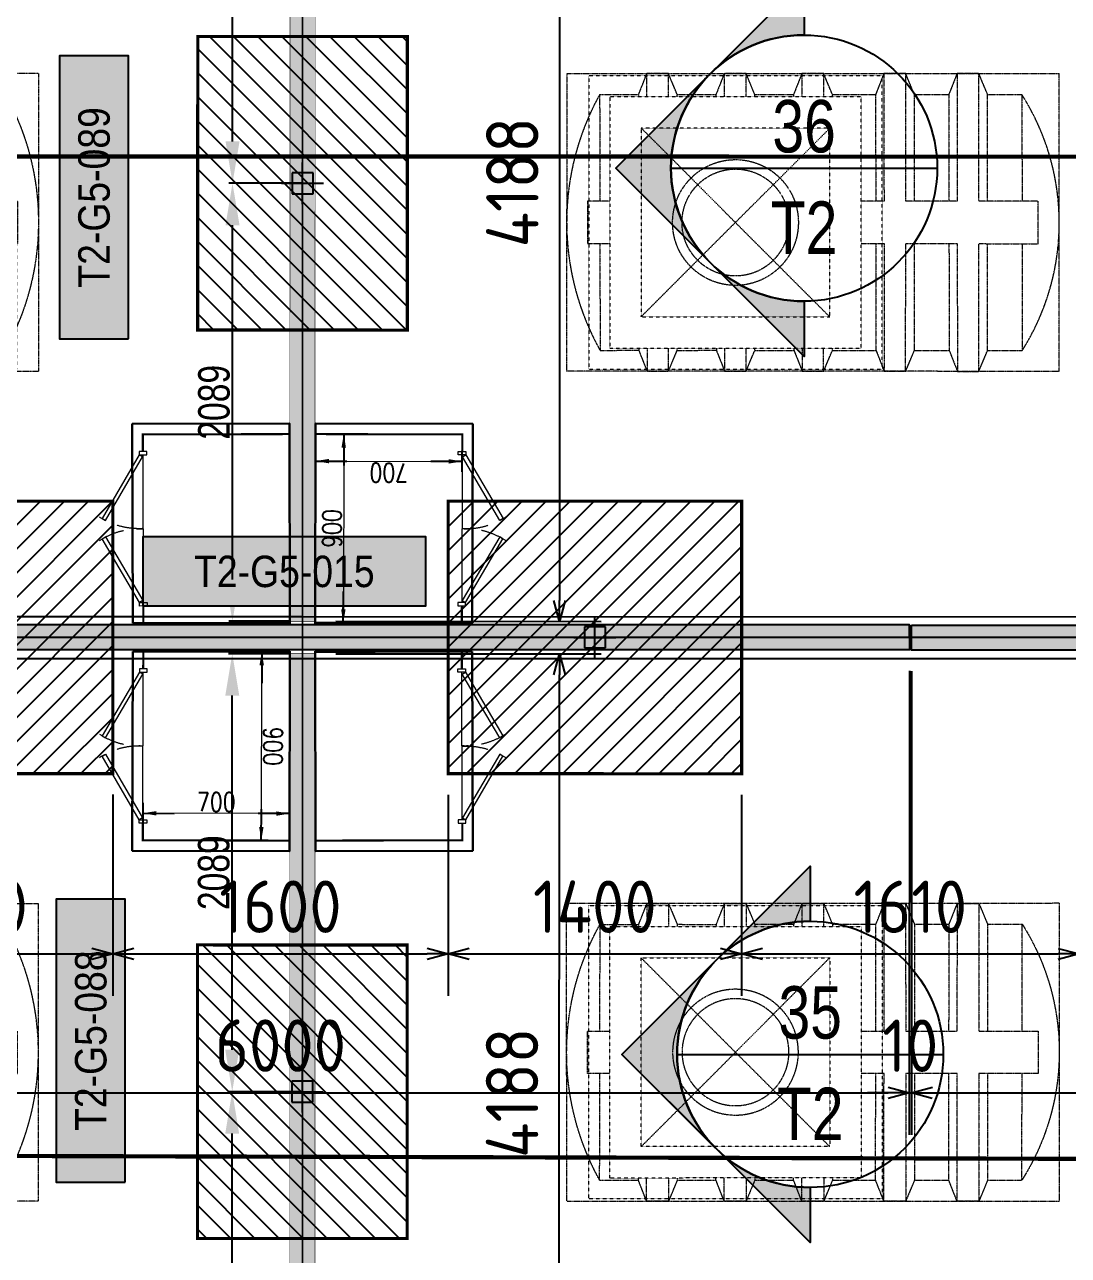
# Model space of a CAD drawing. Header units: centimetres. Extents: x -6122352 to 4157695, y -1694241 to 1947892.
# Drawn here: x 127880 to 132860, y -177719 to -171849 of the extents above; entities that cross this region are included whole.
import ezdxf
from ezdxf.enums import TextEntityAlignment as Align

# ---------------------------------------------------------------- set-up
doc = ezdxf.new("R2010")
doc.units = ezdxf.units.CM
doc.header["$MEASUREMENT"] = 0
doc.header["$PDMODE"] = 66
doc.header["$PDSIZE"] = 100
doc.linetypes.add('HIDDEN', pattern=[0.375, 0.25, -0.125])
doc.linetypes.add('LTH-4G-M-XR-GROUND FLOOR PLAN$0$HIDDEN2', pattern=[0.1875, 0.125, -0.0625])
for name, color, linetype in [('00-MI-DIM', 7, 'Continuous'), ('@MI-FOOTINGS', 7, 'Continuous'), ('@MI-MEP', 7, 'Continuous'), ('@MI-REF LAYER', 7, 'Continuous'), ('@MI-TYPE-02', 6, 'Continuous'), ('CTECH-Text 2.5mm', 2, 'Continuous'), ('PANEL-TAGS', 7, 'Continuous'), ('VD-WS-WATER TANK', 7, 'Continuous')]:
    doc.layers.add(name, color=color, linetype=linetype)
doc.layers.add('08-Compound Wall-2', color=6, linetype='Continuous', lineweight=25, true_color=0xff00ff)
for name, color, linetype, lineweight in [('23585-XR-AR-102-8P-GF$0$A-FLOR-XREF', 8, 'Continuous', 9), ('23585-XR-AR-DAMAC PLOT LIMITS$0$1-Mid units', 41, 'Continuous', 5), ('A-ANNO-TEXT', 3, 'Continuous', 25), ('LTH-4G-M-XR-GROUND FLOOR PLAN$0$1717 X Water Tank Location_5B$0$00 Line 2', 6, 'Continuous', 13), ('ZAT_WALL PANEL', 3, 'Continuous', 30)]:
    doc.layers.add(name, color=color, linetype=linetype, lineweight=lineweight)
doc.layers.add('LTH-4G-M-XR-GROUND FLOOR PLAN$0$PDF_Geometry', color=7, linetype='Continuous', true_color=0xcccccc)
doc.styles.add('Arial Narrow', font='ARIALN.TTF', dxfattribs={"width": 0.95, "height": 500})
doc.styles.add('DIMTEXT', font='romans.shx', dxfattribs={"width": 0.8})
doc.styles.add('JWC 1.50MM', font='GOTHIC.TTF', dxfattribs={"width": 0.8, "height": 1.5})
doc.styles.add('PANELTAG_STYLE', font='arial.ttf')
doc.styles.add('Schueco-BEMSTIL', font='isocpeur.ttf', dxfattribs={"width": 0.9})
doc.dimstyles.new('DIM-25', dxfattribs={"dimscale": 25, "dimtxt": 2.5, "dimasz": 2.5, "dimexe": 1.25, "dimexo": 0.625, "dimgap": 1, "dimtad": 1, "dimdec": 0, "dimdsep": 46, "dimtxsty": 'DIMTEXT', "dimblk": 'AROW', "dimcen": 2.5, "dimse1": 1, "dimse2": 1, "dimclrd": 1, "dimclre": 1, "dimclrt": 2, "dimadec": 0, "dimazin": 0, "dimtfac": 1, "dimtdec": 0, "dimtmove": 0, "dimatfit": 3, "dimfxl": 1, "dimarcsym": 0})
doc.dimstyles.new('JWC - 1.5', dxfattribs={"dimtxt": 1.5, "dimasz": 2, "dimexe": 0.18, "dimexo": 0.06, "dimgap": 0.09, "dimtad": 1, "dimtoh": 1, "dimdec": 0, "dimzin": 0, "dimdsep": 46, "dimtxsty": 'JWC 1.50MM', "dimcen": 0.09, "dimclrd": 1, "dimclre": 1, "dimclrt": 2, "dimadec": 0, "dimazin": 0, "dimtfac": 1, "dimtdec": 0, "dimtofl": 0, "dimtmove": 0, "dimatfit": 3, "dimfxl": 30, "dimtolj": 1, "dimtzin": 0, "dimarcsym": 0})
doc.dimstyles.new('MI- JWC-TXT-2.5 MM', dxfattribs={"dimscale": 1.5, "dimtxt": 2.5, "dimasz": 1, "dimexe": 2, "dimexo": 1, "dimgap": 1, "dimtad": 1, "dimdec": 0, "dimdsep": 46, "dimtxsty": 'Schueco-BEMSTIL', "dimblk": 'OPEN30', "dimcen": 0, "dimdle": 2, "dimclrd": 140, "dimclre": 8, "dimclrt": 40, "dimadec": 0, "dimazin": 2, "dimtfac": 1, "dimtdec": 0, "dimtix": 1, "dimtmove": 2, "dimatfit": 3, "dimldrblk": 'OPEN', "dimfxl": 2, "dimlwd": -1, "dimlwe": -1, "dimarcsym": 0})

# ---------------------------------------------------------------- blocks, each defined once
blk = doc.blocks.new('23585-XR-AR-BOUNDARY WALLS AND SETBACKS')
at = {"layer": '08-Compound Wall-2'}
for p, q in [((496607.7776, 2768874.1497), (496611.8312, 2768878.5735)), ((496607.925, 2768874.0145), (496611.9786, 2768878.4383)), ((496603.7242, 2768869.7261), (496607.7776, 2768874.1497)), ((496603.8716, 2768869.5909), (496607.925, 2768874.0145))]:
    blk.add_line(p, q, dxfattribs=at)
blk = doc.blocks.new('A$C9d9485f6')
at = {"layer": 'A-ANNO-TEXT', "rotation": 312.4881850805905}
blk.add_blockref('23585-XR-AR-BOUNDARY WALLS AND SETBACKS', (-2377088.5348, -1504219.2521), dxfattribs=at)
blk = doc.blocks.new('23585-XR-AR-DAMAC PLOT LIMITS')
at = {"layer": '23585-XR-AR-DAMAC PLOT LIMITS$0$1-Mid units', "color": 251, "true_color": 0x636466}
for points in [[(496607.8513, 2768874.0821), (496590.1563, 2768890.2957), (496594.2097, 2768894.7195), (496611.9049, 2768878.5059)], [(496603.7979, 2768869.6585), (496586.1029, 2768885.8721), (496590.1563, 2768890.2957), (496607.8513, 2768874.0821)], [(496607.8513, 2768874.0821), (496611.9049, 2768878.5059), (496629.5999, 2768862.2921), (496625.5465, 2768857.8683)], [(496603.7979, 2768869.6585), (496607.8513, 2768874.0821), (496625.5465, 2768857.8683), (496621.4931, 2768853.4445)]]:
    blk.add_lwpolyline(points, close=True, dxfattribs=at)
blk = doc.blocks.new('A$Cf093b529')
at = {"layer": 'A-ANNO-TEXT'}
blk.add_blockref('23585-XR-AR-DAMAC PLOT LIMITS', (-495391.9901, -2768603.4419), dxfattribs=at)
blk = doc.blocks.new('AROW')
at = {"color": 1, "ltscale": 100}
for p, q in [((0, 0), (-3, 0)), ((0, -1), (0, 1))]:
    blk.add_line(p, q, dxfattribs=at)
blk.add_solid([(-1.28, 0.21), (-1.28, -0.21), (0, 0)], dxfattribs=at)
blk = doc.blocks.new('*D475')
at = {"layer": 'CTECH-Text 2.5mm', "color": 8, "lineweight": -2, "ltscale": 10, "transparency": 16777216}
blk.add_line((0.8246, -0.1346), (0.0246, -0.1346), dxfattribs=at)
at = {"layer": 'Defpoints', "color": 0, "ltscale": 10, "transparency": 16777216}
for p in [(-0.0254, 0), (0.8746, 0), (-0.0254, -0.1346)]:
    blk.add_point(p, dxfattribs=at)
at = {"layer": 'CTECH-Text 2.5mm', "color": 8, "lineweight": -2, "ltscale": 10, "transparency": 16777216, "xscale": 0.05, "yscale": 0.05, "zscale": 0.05, "rotation": 180}
blk.add_blockref('AROW', (-0.0254, -0.1346), dxfattribs=at)
at = {"layer": 'CTECH-Text 2.5mm', "color": 8, "lineweight": -2, "ltscale": 10, "transparency": 16777216, "xscale": 0.05, "yscale": 0.05, "zscale": 0.05}
blk.add_blockref('AROW', (0.8746, -0.1346), dxfattribs=at)
at = {"layer": 'CTECH-Text 2.5mm', "color": 8, "ltscale": 10, "transparency": 16777216, "insert": (0.4246, -0.0796), "char_height": 0.09, "attachment_point": 5, "style": 'DIMTEXT'}
blk.add_mtext('900', dxfattribs=at)
blk = doc.blocks.new('*D474')
at = {"layer": 'CTECH-Text 2.5mm', "color": 8, "lineweight": -2, "ltscale": 10, "transparency": 16777216}
blk.add_line((0.7459, -0.05), (0.7459, -0.65), dxfattribs=at)
at = {"layer": 'Defpoints', "color": 0, "ltscale": 10, "transparency": 16777216}
for p in [(0.8746, 0), (0.7459, -0.7), (0.8746, -0.7)]:
    blk.add_point(p, dxfattribs=at)
at = {"layer": 'CTECH-Text 2.5mm', "color": 8, "lineweight": -2, "ltscale": 10, "transparency": 16777216, "xscale": 0.05, "yscale": 0.05, "zscale": 0.05}
for p, rotation in [((0.7459, 0), 90), ((0.7459, -0.7), 270)]:
    blk.add_blockref('AROW', p, dxfattribs=dict(at, rotation=rotation))
at = {"layer": 'CTECH-Text 2.5mm', "color": 8, "ltscale": 10, "transparency": 16777216, "insert": (0.6909, -0.35), "char_height": 0.09, "attachment_point": 5, "rotation": 90, "style": 'DIMTEXT'}
blk.add_mtext('700', dxfattribs=at)
blk = doc.blocks.new('WT')
at = {"layer": 'VD-WS-WATER TANK', "color": 8, "linetype": 'HIDDEN', "lineweight": 5}
for p, q in [((-1544.6, 709.7), (-1544.6, -710.3)), ((-1544.6, 709.7), (805.4, 709.7)), ((805.4, -710.3), (805.4, 709.7)), ((-1205.2, 610), (-1368.6, 609.7)), ((-1367.6, 100.7), (-1368.6, 609.7)), ((-853.8, 610), (-1019.5, 609.7)), ((-462.5, 610), (-670.5, 610)), ((-92.3, 610), (-279.1, 610)), ((278, 610), (91.1, 609.6)), ((645.8, 610), (461.3, 609.7)), ((646.8, 100.7), (645.8, 610)), ((-1366.3, -610.3), (-1367.2, -101.4)), ((648.2, -610), (647.2, -101.4)), ((-1202.9, -610), (-1366.3, -610.3)), ((-853.8, -610), (-1017.2, -610.3)), ((-462.5, -610), (-668.2, -610)), ((-92.3, -610), (-276.8, -610)), ((278, -610), (93.4, -610.3)), ((648.2, -610), (463.6, -610.3)), ((805.4, -710.3), (-1544.6, -710.3))]:
    blk.add_line(p, q, dxfattribs=at)
at = {"layer": 'VD-WS-WATER TANK', "color": 8, "linetype": 'HIDDEN', "lineweight": 5, "ltscale": 0.2}
for p, q in [((-450, 450, 1.1), (450, -450, -1)), ((450, 450), (-450, -450, 1))]:
    blk.add_line(p, q, dxfattribs=at)
at = {"layer": 'VD-WS-WATER TANK', "color": 8, "linetype": 'HIDDEN', "lineweight": 5}
for points in [[(-1058, 100.7), (-1059, 709.7), (-1161.1, 709.7), (-1202.9, 610), (-1202.9, 100.7)], [(-1161.1, 709.7), (-1161.1, 100.7)], [(-1018.6, 100.7), (-1019.5, 610), (-1059, 709.7)], [(-708.9, 100.7), (-709.9, 709.7), (-812, 709.7), (-853.8, 610), (-853.8, 100.7)], [(-812, 709.7), (-812, 100.7)], [(-669.5, 100.7), (-670.5, 610), (-709.9, 709.7)], [(-318.4, 600), (-318.6, 709.7), (-420.7, 709.7), (-462.5, 610), (-462.5, 600)], [(-420.7, 709.7), (-420.7, 600)], [(-279.1, 600), (-279.1, 610), (-318.6, 709.7)], [(51.8, 600), (51.6, 709.7), (-50.5, 709.7), (-92.3, 610), (-92.3, 600)], [(-50.5, 709.7), (-50.5, 600)], [(91.1, 600), (91.1, 610), (51.6, 709.7)], [(422, 600), (421.8, 709.7), (319.7, 709.7), (278, 610), (278, 600)], [(319.7, 709.7), (319.7, 600)], [(461.3, 600), (461.3, 610), (421.8, 709.7)], [(-1161.1, 100.7), (-1444.6, 100.7), (-1444.6, -101.4), (-1161.1, -101.4)], [(-812, 100.7), (-1058, 100.7)], [(-600, 100.7), (-708.9, 100.7)], [(600, -101.4), (705.4, -101.4), (705.4, 100.7), (600, 100.7)], [(-1202.9, -101.4), (-1202.9, -610), (-1161.1, -710.3), (-1056.7, -710.3), (-1017.2, -610), (-1018.2, -101.4)], [(-1161.1, -101.4), (-1161.1, -710.3)], [(-1056.7, -710.3), (-1057.7, -101.4)], [(-1057.7, -101.4), (-812, -101.4)], [(-853.8, -101.4), (-853.8, -610), (-812, -710.3), (-707.6, -710.3), (-668.2, -610), (-669.1, -101.4)], [(-812, -101.4), (-812, -710.3)], [(-707.6, -710.3), (-708.6, -101.4)], [(-708.6, -101.4), (-600, -101.4)], [(-462.5, -600), (-462.5, -610), (-420.7, -710.3), (-316.2, -710.3), (-276.8, -610), (-276.8, -600)], [(-420.7, -600), (-420.7, -710.3)], [(-316.2, -710.3), (-316.4, -600)], [(-92.3, -600), (-92.3, -610), (-50.5, -710.3), (54, -710.3), (93.4, -610), (93.4, -600)], [(-50.5, -600), (-50.5, -710.3)], [(54, -710.3), (53.8, -600)], [(278, -600), (278, -610), (319.7, -710.3), (424.2, -710.3), (463.6, -610), (463.6, -600)], [(319.7, -600), (319.7, -710.3)], [(424.2, -710.3), (424, -600)]]:
    blk.add_lwpolyline(points, dxfattribs=at)
at = {"layer": 'VD-WS-WATER TANK', "color": 8, "linetype": 'HIDDEN', "lineweight": 5, "ltscale": 0.2}
for points in [[(-700, -700), (700, -700), (700, 700), (-700, 700)], [(-600, -600), (600, -600), (600, 600), (-600, 600)], [(-450, -450), (450, -450), (450, 450), (-450, 450)]]:
    blk.add_lwpolyline(points, close=True, dxfattribs=at)
at = {"layer": 'VD-WS-WATER TANK', "color": 8, "linetype": 'HIDDEN', "lineweight": 5}
for radius in [300, 255]:
    blk.add_circle((0, 0), radius, dxfattribs=at)
for centre, radius, start, end in [((-406.1, 1.5), 1138.5, 147.71236, 212.50564), ((-448.6, -2.1), 1254, 331.0009, 29.21709)]:
    blk.add_arc(centre, radius, start, end, dxfattribs=at)
blk = doc.blocks.new('A$C02a1aede')
at = {"color": 1, "true_color": 0xeb0000, "const_width": 0.008}
blk.add_lwpolyline([(42.2981, -24.0002), (33.1481, -24.0001), (27.1481, -24.0001), (21.1481, -24.0001), (15.1482, -24), (9.1482, -24.0001), (0.001, -24.0001), (0, 0), (9.1481, 0), (15.1482, -0.0002), (21.1481, -0.0003), (27.1479, -0.0001), (33.1479, 0), (42.2981, 0)], close=True, dxfattribs=at)
blk = doc.blocks.new('A$C5071fc5c')
at = {"color": 1, "true_color": 0xeb0000, "const_width": 0.008}
blk.add_lwpolyline([(42.2981, 0.0002), (42.2974, -23.9996), (33.1501, -23.9998), (27.1501, -23.9999), (21.1501, -23.9999), (15.1502, -23.9999), (9.1502, -23.9999), (0, -24), (0, 0), (9.1502, 0.0001), (15.1502, 0.0001), (21.1501, 0.0004), (27.1499, 0.0003), (33.1501, 0.0002)], close=True, dxfattribs=at)
blk = doc.blocks.new('_Open30')
at = {"color": 0, "linetype": 'ByBlock', "lineweight": -2}
for p, q in [((-1, 0.268), (0, 0)), ((0, 0), (-1, -0.268)), ((0, 0), (-1, 0))]:
    blk.add_line(p, q, dxfattribs=at)
blk = doc.blocks.new('*D738')
at = {"layer": '00-MI-DIM', "color": 8, "transparency": 16777216}
for p, q in [((126101.2, -174930.5), (126100.8, -177143)), ((132101.1, -174930.5), (132100.7, -177144.1))]:
    blk.add_line(p, q, dxfattribs=at)
at = {"layer": '00-MI-DIM', "color": 140, "transparency": 16777216}
blk.add_line((126200.8, -176943), (132000.8, -176944.1), dxfattribs=at)
at = {"layer": 'Defpoints', "color": 0, "transparency": 16777216}
for p in [(126101.2, -174830.5), (132101.1, -174830.5), (132100.8, -176944.1)]:
    blk.add_point(p, dxfattribs=at)
at = {"layer": '00-MI-DIM', "color": 140, "transparency": 16777216, "xscale": 100, "yscale": 100, "zscale": 100}
for p, rotation in [((126100.8, -176943), 179.9898439714545), ((132100.8, -176944.1), 359.9898439714545)]:
    blk.add_blockref('_Open30', p, dxfattribs=dict(at, rotation=rotation))
at = {"layer": '00-MI-DIM', "color": 40, "transparency": 16777216, "insert": (129100.8, -176718.5), "char_height": 250, "attachment_point": 5, "rotation": 359.98984, "style": 'Schueco-BEMSTIL'}
blk.add_mtext('6000', dxfattribs=at)
blk = doc.blocks.new('_Open')
at = {"color": 0, "linetype": 'ByBlock', "lineweight": -2}
for p, q in [((-1, 0.2), (0, 0)), ((-1, -0.2), (0, 0)), ((0, 0), (-1, 0))]:
    blk.add_line(p, q, dxfattribs=at)
blk = doc.blocks.new('*D739')
at = {"layer": '00-MI-DIM', "color": 8, "transparency": 16777216}
for p, q in [((132101.1, -174930.5), (132100.7, -177144.1)), ((132111.1, -174932.7), (132110.7, -177144.1))]:
    blk.add_line(p, q, dxfattribs=at)
at = {"layer": '00-MI-DIM', "color": 140, "transparency": 16777216}
for p, q in [((132000.8, -176944.1), (131900.8, -176944)), ((132100.8, -176944.1), (132110.8, -176944.1)), ((132210.8, -176944.1), (132310.8, -176944.1))]:
    blk.add_line(p, q, dxfattribs=at)
at = {"layer": 'Defpoints', "color": 0, "transparency": 16777216}
for p in [(132101.1, -174830.5), (132111.1, -174832.7), (132110.8, -176944.1)]:
    blk.add_point(p, dxfattribs=at)
at = {"layer": '00-MI-DIM', "color": 140, "transparency": 16777216, "xscale": 100, "yscale": 100, "zscale": 100}
for p, rotation in [((132100.8, -176944.1), 359.9898439714545), ((132110.8, -176944.1), 179.9898439714545)]:
    blk.add_blockref('_Open30', p, dxfattribs=dict(at, rotation=rotation))
at = {"layer": '00-MI-DIM', "color": 40, "transparency": 16777216, "insert": (132105.8, -176719.1), "char_height": 250, "attachment_point": 5, "rotation": 359.98984, "style": 'Schueco-BEMSTIL'}
blk.add_mtext('10', dxfattribs=at)
blk = doc.blocks.new('*D740')
at = {"layer": '00-MI-DIM', "color": 8, "transparency": 16777216}
for p, q in [((132111.1, -174932.7), (132110.7, -177144.1)), ((138111, -174927.3), (138110.6, -177145.1))]:
    blk.add_line(p, q, dxfattribs=at)
at = {"layer": '00-MI-DIM', "color": 140, "transparency": 16777216}
blk.add_line((132210.8, -176944.1), (138010.7, -176945.1), dxfattribs=at)
at = {"layer": 'Defpoints', "color": 0, "transparency": 16777216}
for p in [(132111.1, -174832.7), (138111.1, -174827.3), (138110.7, -176945.1)]:
    blk.add_point(p, dxfattribs=at)
at = {"layer": '00-MI-DIM', "color": 140, "transparency": 16777216, "xscale": 100, "yscale": 100, "zscale": 100}
for p, rotation in [((132110.8, -176944.1), 179.9898439714545), ((138110.7, -176945.1), 359.9898439714545)]:
    blk.add_blockref('_Open30', p, dxfattribs=dict(at, rotation=rotation))
at = {"layer": '00-MI-DIM', "color": 40, "transparency": 16777216, "insert": (135110.8, -176719.6), "char_height": 250, "attachment_point": 5, "rotation": 359.98984, "style": 'Schueco-BEMSTIL'}
blk.add_mtext('6000', dxfattribs=at)
blk = doc.blocks.new('T2-FOOTING PLAN')
at = {"layer": '@MI-FOOTINGS', "transparency": 33554679}
h = blk.add_hatch(dxfattribs=at)
h.set_pattern_fill('ANSI31', color=8, scale=650)
h.paths.add_polyline_path([(-700, 650), (700, 650), (700, -650), (-700, -650)])
at = {"layer": '@MI-FOOTINGS', "color": 160, "true_color": 0x3340f0, "const_width": 15}
blk.add_lwpolyline([(-700, 650), (700, 650), (700, -650), (-700, -650)], close=True, dxfattribs=at)
at = {"layer": '@MI-FOOTINGS', "color": 30}
blk.add_point((0, 0), dxfattribs=at)
blk = doc.blocks.new('*D854')
at = {"layer": '00-MI-DIM', "color": 8, "transparency": 16777216}
for p, q in [((126900.8, -175521.1), (126900.7, -176480.5)), ((128300.8, -175521.3), (128300.7, -176480.7))]:
    blk.add_line(p, q, dxfattribs=at)
at = {"layer": '00-MI-DIM', "color": 140, "transparency": 16777216}
blk.add_line((127000.7, -176280.5), (128200.7, -176280.7), dxfattribs=at)
at = {"layer": 'Defpoints', "color": 0, "transparency": 16777216}
for p in [(126900.8, -175421.1), (128300.8, -175421.3), (128300.7, -176280.7)]:
    blk.add_point(p, dxfattribs=at)
at = {"layer": '00-MI-DIM', "color": 140, "transparency": 16777216, "xscale": 100, "yscale": 100, "zscale": 100}
for p, rotation in [((126900.7, -176280.5), 179.9898439714545), ((128300.7, -176280.7), 359.9898439714545)]:
    blk.add_blockref('_Open30', p, dxfattribs=dict(at, rotation=rotation))
at = {"layer": '00-MI-DIM', "color": 40, "transparency": 16777216, "insert": (127600.7, -176055.6), "char_height": 250, "attachment_point": 5, "rotation": 359.98984, "style": 'Schueco-BEMSTIL'}
blk.add_mtext('1400', dxfattribs=at)
blk = doc.blocks.new('*D855')
at = {"layer": '00-MI-DIM', "color": 8, "transparency": 16777216}
for p, q in [((128300.8, -175521.3), (128300.7, -176480.7)), ((129900.8, -175521.6), (129900.7, -176481))]:
    blk.add_line(p, q, dxfattribs=at)
at = {"layer": '00-MI-DIM', "color": 140, "transparency": 16777216}
blk.add_line((128400.7, -176280.7), (129800.7, -176281), dxfattribs=at)
at = {"layer": 'Defpoints', "color": 0, "transparency": 16777216}
for p in [(128300.8, -175421.3), (129900.8, -175421.6), (129900.7, -176281)]:
    blk.add_point(p, dxfattribs=at)
at = {"layer": '00-MI-DIM', "color": 140, "transparency": 16777216, "xscale": 100, "yscale": 100, "zscale": 100}
for p, rotation in [((128300.7, -176280.7), 179.9898439714545), ((129900.7, -176281), 359.9898439714545)]:
    blk.add_blockref('_Open30', p, dxfattribs=dict(at, rotation=rotation))
at = {"layer": '00-MI-DIM', "color": 40, "transparency": 16777216, "insert": (129100.7, -176055.8), "char_height": 250, "attachment_point": 5, "rotation": 359.98984, "style": 'Schueco-BEMSTIL'}
blk.add_mtext('1600', dxfattribs=at)
blk = doc.blocks.new('*D856')
at = {"layer": '00-MI-DIM', "color": 8, "transparency": 16777216}
for p, q in [((129900.8, -175521.6), (129900.7, -176481)), ((131300.8, -175521.8), (131300.7, -176481.2))]:
    blk.add_line(p, q, dxfattribs=at)
at = {"layer": '00-MI-DIM', "color": 140, "transparency": 16777216}
blk.add_line((130000.7, -176281), (131200.7, -176281.2), dxfattribs=at)
at = {"layer": 'Defpoints', "color": 0, "transparency": 16777216}
for p in [(129900.8, -175421.6), (131300.8, -175421.8), (131300.7, -176281.2)]:
    blk.add_point(p, dxfattribs=at)
at = {"layer": '00-MI-DIM', "color": 140, "transparency": 16777216, "xscale": 100, "yscale": 100, "zscale": 100}
for p, rotation in [((129900.7, -176281), 179.9898439714545), ((131300.7, -176281.2), 359.9898439714545)]:
    blk.add_blockref('_Open30', p, dxfattribs=dict(at, rotation=rotation))
at = {"layer": '00-MI-DIM', "color": 40, "transparency": 16777216, "insert": (130600.7, -176056.1), "char_height": 250, "attachment_point": 5, "rotation": 359.98984, "style": 'Schueco-BEMSTIL'}
blk.add_mtext('1400', dxfattribs=at)
blk = doc.blocks.new('*D857')
at = {"layer": '00-MI-DIM', "color": 8, "transparency": 16777216}
for p, q in [((131300.8, -175521.8), (131300.7, -176481.2)), ((132910.8, -175522.2), (132910.6, -176481.5))]:
    blk.add_line(p, q, dxfattribs=at)
at = {"layer": '00-MI-DIM', "color": 140, "transparency": 16777216}
blk.add_line((131400.7, -176281.3), (132810.6, -176281.5), dxfattribs=at)
at = {"layer": 'Defpoints', "color": 0, "transparency": 16777216}
for p in [(131300.8, -175421.8), (132910.8, -175422.2), (132910.6, -176281.5)]:
    blk.add_point(p, dxfattribs=at)
at = {"layer": '00-MI-DIM', "color": 140, "transparency": 16777216, "xscale": 100, "yscale": 100, "zscale": 100}
for p, rotation in [((131300.7, -176281.2), 179.9898439714545), ((132910.6, -176281.5), 359.9898439714545)]:
    blk.add_blockref('_Open30', p, dxfattribs=dict(at, rotation=rotation))
at = {"layer": '00-MI-DIM', "color": 40, "transparency": 16777216, "insert": (132105.7, -176056.4), "char_height": 250, "attachment_point": 5, "rotation": 359.98984, "style": 'Schueco-BEMSTIL'}
blk.add_mtext('1610', dxfattribs=at)
blk = doc.blocks.new('PANELTAG')
at = {"layer": 'PANEL-TAGS', "color": 1}
blk.add_lwpolyline([(-13.5, -3.3), (13.5, -3.3), (13.5, 3.3), (-13.5, 3.3)], close=True, dxfattribs=at)
at = {"layer": 'PANEL-TAGS', "color": 40, "true_color": 0xffd700}
blk.add_solid([(-13.5, -3.3), (13.5, -3.3), (-13.5, 3.3), (13.5, 3.3)], dxfattribs=at)
at = {"layer": 'PANEL-TAGS', "color": 5, "style": 'PANELTAG_STYLE', "width": 0.85}
blk.add_attdef('TAGNO', text='', height=3, dxfattribs=at).set_placement((0, 0), align=Align.MIDDLE)
blk = doc.blocks.new('*D3682')
at = {"layer": '@MI-TYPE-02', "color": 8, "transparency": 16777216}
for p, q in [((-4199.4, -12259.9), (-4199.4, -13526.2)), ((-11.1, -12260.7), (-11.1, -13526.2))]:
    blk.add_line(p, q, dxfattribs=at)
at = {"layer": '@MI-TYPE-02', "color": 140, "transparency": 16777216}
blk.add_line((-111.1, -13326.2), (-4099.4, -13326.2), dxfattribs=at)
at = {"layer": 'Defpoints', "color": 0, "transparency": 16777216}
for p in [(-4199.4, -12159.9), (-11.1, -12160.7), (-4199.4, -13326.2)]:
    blk.add_point(p, dxfattribs=at)
at = {"layer": '@MI-TYPE-02', "color": 140, "transparency": 16777216, "xscale": 100, "yscale": 100, "zscale": 100, "rotation": 180}
blk.add_blockref('_Open30', (-4199.4, -13326.2), dxfattribs=at)
at = {"layer": '@MI-TYPE-02', "color": 140, "transparency": 16777216, "xscale": 100, "yscale": 100, "zscale": 100}
blk.add_blockref('_Open30', (-11.1, -13326.2), dxfattribs=at)
at = {"layer": '@MI-TYPE-02', "color": 40, "transparency": 16777216, "insert": (-2105.2, -13101.2), "char_height": 250, "attachment_point": 5, "style": 'Schueco-BEMSTIL'}
blk.add_mtext('4188', dxfattribs=at)
blk = doc.blocks.new('*D3683')
at = {"layer": '@MI-TYPE-02', "color": 8, "transparency": 16777216}
for p, q in [((-8542.2, -12260.6), (-8542.2, -13526)), ((-4353.9, -12259.9), (-4353.9, -13526.2))]:
    blk.add_line(p, q, dxfattribs=at)
at = {"layer": '@MI-TYPE-02', "color": 140, "transparency": 16777216}
blk.add_line((-8442.2, -13326.1), (-4453.9, -13326.2), dxfattribs=at)
at = {"layer": 'Defpoints', "color": 0, "transparency": 16777216}
for p in [(-8542.2, -12160.6), (-4353.9, -12159.9), (-4353.9, -13326.2)]:
    blk.add_point(p, dxfattribs=at)
at = {"layer": '@MI-TYPE-02', "color": 140, "transparency": 16777216, "xscale": 100, "yscale": 100, "zscale": 100}
for p, rotation in [((-8542.2, -13326), 179.9983766928187), ((-4353.9, -13326.2), 359.9983766928187)]:
    blk.add_blockref('_Open30', p, dxfattribs=dict(at, rotation=rotation))
at = {"layer": '@MI-TYPE-02', "color": 40, "transparency": 16777216, "insert": (-6448.1, -13101.1), "char_height": 250, "attachment_point": 5, "rotation": 359.99838, "style": 'Schueco-BEMSTIL'}
blk.add_mtext('4188', dxfattribs=at)
blk = doc.blocks.new('T2-SINGLE FOOTING')
at = {"layer": '@MI-FOOTINGS', "transparency": 33554679}
h = blk.add_hatch(dxfattribs=at)
h.set_pattern_fill('ANSI31', color=8, scale=650)
h.paths.add_polyline_path([(-700, 500), (700, 500), (700, -500), (-700, -500)])
at = {"layer": '@MI-FOOTINGS', "color": 62, "const_width": 15}
blk.add_lwpolyline([(-700, 500), (700, 500), (700, -500), (-700, -500)], close=True, dxfattribs=at)
at = {"layer": '@MI-FOOTINGS', "color": 30}
blk.add_point((0, 0), dxfattribs=at)
blk = doc.blocks.new('*D3684')
at = {"color": 1, "lineweight": -2, "transparency": 16777216}
for p, q in [((-8542.2, -12034.6), (-8542.2, -11747.6)), ((-8342.2, -11765.6), (-6643.1, -11765.6)), ((-6443.1, -12094.2), (-6443.1, -11747.6))]:
    blk.add_line(p, q, dxfattribs=at)
at = {"color": 1, "transparency": 16777216}
for points in [[(-8342.2, -11732.2), (-8342.2, -11798.9), (-8542.2, -11765.6)], [(-6643.1, -11732.2), (-6643.1, -11798.9), (-6443.1, -11765.6)]]:
    blk.add_solid(points, dxfattribs=at)
at = {"layer": 'Defpoints', "color": 0, "transparency": 16777216}
for p in [(-6443.1, -11765.6), (-8542.2, -12040.6), (-6443.1, -12100.2)]:
    blk.add_point(p, dxfattribs=at)
at = {"color": 2, "transparency": 16777216, "insert": (-7492.6, -11677.8), "char_height": 150, "attachment_point": 5, "style": 'JWC 1.50MM'}
blk.add_mtext('\\A1;2099', dxfattribs=at)
blk = doc.blocks.new('*D3058')
at = {"color": 1, "lineweight": -2, "transparency": 16777216}
for p, q in [((-6443.1, -12094.2), (-6443.1, -11747.6)), ((-6243.1, -11765.6), (-4553.9, -11765.6)), ((-4353.9, -12033.9), (-4353.9, -11747.6))]:
    blk.add_line(p, q, dxfattribs=at)
at = {"color": 1, "transparency": 16777216}
for points in [[(-6243.1, -11732.2), (-6243.1, -11798.9), (-6443.1, -11765.6)], [(-4553.9, -11732.2), (-4553.9, -11798.9), (-4353.9, -11765.6)]]:
    blk.add_solid(points, dxfattribs=at)
at = {"layer": 'Defpoints', "color": 0, "transparency": 16777216}
for p in [(-4353.9, -11765.6), (-4353.9, -12039.9), (-6443.1, -12100.2)]:
    blk.add_point(p, dxfattribs=at)
at = {"color": 2, "transparency": 16777216, "insert": (-5398.5, -11677.8), "char_height": 150, "attachment_point": 5, "style": 'JWC 1.50MM'}
blk.add_mtext('\\A1;2089', dxfattribs=at)
blk = doc.blocks.new('*D3059')
at = {"color": 1, "lineweight": -2, "transparency": 16777216}
for p, q in [((-4199.3, -12035.4), (-4199.3, -11748.3)), ((-3999.3, -11766.3), (-2310.2, -11766.3)), ((-2110.2, -12095), (-2110.2, -11748.3))]:
    blk.add_line(p, q, dxfattribs=at)
at = {"color": 1, "transparency": 16777216}
for points in [[(-3999.3, -11733), (-3999.3, -11799.7), (-4199.3, -11766.3)], [(-2310.2, -11733), (-2310.2, -11799.7), (-2110.2, -11766.3)]]:
    blk.add_solid(points, dxfattribs=at)
at = {"layer": 'Defpoints', "color": 0, "transparency": 16777216}
for p in [(-2110.2, -11766.3), (-4199.3, -12041.4), (-2110.2, -12101)]:
    blk.add_point(p, dxfattribs=at)
at = {"color": 2, "transparency": 16777216, "insert": (-3154.8, -11678.6), "char_height": 150, "attachment_point": 5, "style": 'JWC 1.50MM'}
blk.add_mtext('\\A1;2089', dxfattribs=at)
blk = doc.blocks.new('*D3681')
at = {"color": 1, "lineweight": -2, "transparency": 16777216}
for p, q in [((-2110.2, -12095), (-2110.2, -11748.3)), ((-1910.2, -11766.3), (-211, -11766.3)), ((-11, -12034.6), (-11, -11748.3))]:
    blk.add_line(p, q, dxfattribs=at)
at = {"color": 1, "transparency": 16777216}
for points in [[(-1910.2, -11733), (-1910.2, -11799.7), (-2110.2, -11766.3)], [(-211, -11733), (-211, -11799.7), (-11, -11766.3)]]:
    blk.add_solid(points, dxfattribs=at)
at = {"layer": 'Defpoints', "color": 0, "transparency": 16777216}
for p in [(-11, -11766.3), (-11, -12040.6), (-2110.2, -12101)]:
    blk.add_point(p, dxfattribs=at)
at = {"color": 2, "transparency": 16777216, "insert": (-1060.6, -11678.6), "char_height": 150, "attachment_point": 5, "style": 'JWC 1.50MM'}
blk.add_mtext('\\A1;2099', dxfattribs=at)
blk = doc.blocks.new('*U3659')
h = blk.add_hatch(color=94)
edge = h.paths.add_edge_path()
edge.add_line((0, -6.35), (0, -8.98))
edge.add_line((0, -8.98), (-8.98, 0))
edge.add_line((-8.98, 0), (0, 8.98))
edge.add_line((0, 8.98), (0, 6.35))
edge.add_arc((0, 0), 6.35, 90, 270)
at = {"color": 94}
blk.add_line((-6.35, 0), (6.35, 0), dxfattribs=at)
blk.add_lwpolyline([(0, -6.35), (0, -8.98), (-8.98, 0), (0, 8.98), (0, 6.35, 1)], format="xyb", close=True, dxfattribs=at)
blk.add_lwpolyline([(-4.49, 4.49, 0.414214), (-4.49, -4.49), (-8.98, 0), (-4.49, 4.49)], format="xyb", close=True)
blk.add_circle((0, 0), 6.35, dxfattribs=at)
at = {"style": 'Arial Narrow', "width": 0.95, "flags": 8}
blk.add_attdef('VIEWNUMBER', text='', height=2.5, dxfattribs=at).set_placement((0, 0), align=Align.BOTTOM_CENTER)
blk.add_attdef('SHEETNUMBER', text='', height=2.5, dxfattribs=at).set_placement((0, -1.588), align=Align.TOP_CENTER)
blk = doc.blocks.new('A$C3dfd7553')
at = {"layer": 'LTH-4G-M-XR-GROUND FLOOR PLAN$0$1717 X Water Tank Location_5B$0$00 Line 2', "color": 8, "linetype": 'Continuous', "elevation": 0}
blk.add_lwpolyline([(0.0563, -0.7, 0.01, 0.01, 0), (-0.0254, -0.7, 0.01, 0.01, 0), (-0.0254, 0, 0.01, 0.01, 0), (0.8746, 0, 0.01, 0.01, 0), (0.8746, -0.7, 0.01, 0.01, 0), (0.7937, -0.7, 0, 0, 0)], format="xyseb", dxfattribs=at)
at = {"layer": 'LTH-4G-M-XR-GROUND FLOOR PLAN$0$PDF_Geometry', "color": 8, "lineweight": 5, "elevation": 0}
for points in [[(0.0734, -0.7172), (0.0734, -0.6813), (0.0563, -0.6813), (0.0563, -0.7172)], [(0.3766, -0.8952), (0.386, -0.8796), (0.0828, -0.7016), (0.0734, -0.7172)], [(0.4734, -0.8952), (0.464, -0.8796), (0.7672, -0.7016), (0.7766, -0.7172)], [(0.7766, -0.7172), (0.7766, -0.6813), (0.7937, -0.6813), (0.7937, -0.7172)]]:
    blk.add_lwpolyline(points, close=True, dxfattribs=at)
blk.add_lwpolyline([(0.7766, -0.7), (0.0734, -0.7)], dxfattribs=at)
at = {"layer": 'LTH-4G-M-XR-GROUND FLOOR PLAN$0$PDF_Geometry', "color": 8, "linetype": 'LTH-4G-M-XR-GROUND FLOOR PLAN$0$HIDDEN2', "lineweight": 5}
for centre, start, end in [((0.0734, -0.7172), 327.14069, 2.80213), ((0.7766, -0.7172), 177.19787, 212.85931)]:
    blk.add_arc(centre, 0.3516, start, end, dxfattribs=at)
at = {"layer": 'ZAT_WALL PANEL', "color": 1, "elevation": 0}
blk.add_lwpolyline([(-0.0254, -0.75), (-0.0254, 0), (0.9246, 0), (0.9246, -0.75), (-0.0254, -0.75)], dxfattribs=at)
at = {"layer": 'CTECH-Text 2.5mm', "color": 8, "ltscale": 10}
dim = blk.add_linear_dim(base=(-0.0254, -0.1346), p1=(0.8746, 0), p2=(-0.0254, 0), dimstyle='DIM-25', override={"dimscale": 1, "dimtxt": 0.09, "dimasz": 0.05, "dimgap": 0.01, "dimlfac": 1000, "dimclrd": 8, "dimclre": 8, "dimclrt": 8}, dxfattribs=at)
dim.commit()
dim.dimension.update_dxf_attribs({"geometry": '*D475', "text_midpoint": (0.4246, -0.0796)})
dim = blk.add_linear_dim(base=(0.7459, -0.7), p1=(0.8746, 0), p2=(0.8746, -0.7), angle=90, dimstyle='DIM-25', override={"dimscale": 1, "dimtxt": 0.09, "dimasz": 0.05, "dimgap": 0.01, "dimlfac": 1000, "dimclrd": 8, "dimclre": 8, "dimclrt": 8}, dxfattribs=at)
dim.commit()
dim.dimension.update_dxf_attribs({"geometry": '*D474', "text_midpoint": (0.6909, -0.35)})
blk = doc.blocks.new('23585-XR-AR-MID-ANNO-GF')
at = {"xscale": 1000, "yscale": 1000, "zscale": 1000, "rotation": 269.8774601641335}
blk.add_blockref('A$C3dfd7553', (5900.3, 23874.6, 0), dxfattribs=at)
at = {"layer": 'VD-WS-WATER TANK', "ltscale": 100, "rotation": 359.9969187736403}
blk.add_blockref('WT', (3895.2, 21990.4), dxfattribs=at)
blk = doc.blocks.new('A$C55710cd0')
at = {"color": 1, "true_color": 0xeb0000, "const_width": 0.008}
blk.add_lwpolyline([(42.2981, -24.0002), (33.1481, -24.0001), (27.1481, -24.0001), (21.1481, -24.0001), (15.1482, -24), (9.1482, -24.0001), (0.001, -24.0001), (0, 0), (9.1481, 0), (15.1482, -0.0002), (21.1481, -0.0003), (27.1479, -0.0001), (33.1479, 0), (42.2981, 0)], close=True, dxfattribs=at)
at = {"layer": '23585-XR-AR-102-8P-GF$0$A-FLOR-XREF', "xscale": 0.001, "yscale": 0.001, "zscale": 0.001}
blk.add_blockref('23585-XR-AR-MID-ANNO-GF', (9.188, -23.9702), dxfattribs=at)
at = {"layer": '23585-XR-AR-102-8P-GF$0$A-FLOR-XREF', "xscale": -0.001000000000000002, "yscale": 0.001, "zscale": 0.001, "rotation": 0.01981388495084871}
blk.add_blockref('23585-XR-AR-MID-ANNO-GF', (21.1169, -23.9681), dxfattribs=at)
blk = doc.blocks.new('A$C951bc1e7')
at = {"color": 1, "true_color": 0xeb0000, "const_width": 0.008}
blk.add_lwpolyline([(42.2981, 0.0002), (42.2974, -23.9996), (33.1501, -23.9998), (27.1501, -23.9999), (21.1501, -23.9999), (15.1502, -23.9999), (9.1502, -23.9999), (0, -24), (0, 0), (9.1502, 0.0001), (15.1502, 0.0001), (21.1501, 0.0004), (27.1499, 0.0003), (33.1501, 0.0002)], close=True, dxfattribs=at)
at = {"layer": '23585-XR-AR-102-8P-GF$0$A-FLOR-XREF', "xscale": 0.001, "yscale": 0.001, "zscale": 0.001}
blk.add_blockref('23585-XR-AR-MID-ANNO-GF', (21.1896, -23.9691), dxfattribs=at)
at = {"layer": '23585-XR-AR-102-8P-GF$0$A-FLOR-XREF', "xscale": -0.001000000000000003, "yscale": 0.001, "zscale": 0.001, "rotation": 0.01981388495082383}
blk.add_blockref('23585-XR-AR-MID-ANNO-GF', (33.1185, -23.9671), dxfattribs=at)
blk = doc.blocks.new('G6-Partition Walls')
at = {"layer": '@MI-TYPE-02'}
h = blk.add_hatch(color=256, dxfattribs=at)
h.dxf.hatch_style = 1
h.paths.add_polyline_path([(-8541.8, -40.9), (-8541.9, -160.9), (-4353.6, -161.9), (-4353.6, -41.9)])
h.paths.add_polyline_path([(-8763.6, -6040.1), (-8763.6, -6160.1), (-4345.5, -6161.7), (-4345.5, -6041.7)])
h.paths.add_polyline_path([(-8542.2, -12160.6), (-8542.2, -12040.6), (-4353.9, -12039.9), (-4353.9, -12159.9)])
h.paths.add_polyline_path([(-8463.2, -18160.8), (-8463.2, -18040.8), (-4346.7, -18040), (-4346.7, -18160)])
h = blk.add_hatch(color=256, dxfattribs=at)
h.dxf.hatch_style = 1
h.paths.add_polyline_path([(-11.1, -41), (-11.1, -161), (-4199.3, -161.9), (-4199.4, -41.9)])
h.paths.add_polyline_path([(210.5, -6040.2), (210.5, -6160.2), (-4207.6, -6161.7), (-4207.6, -6041.7)])
h.paths.add_polyline_path([(-11.1, -12160.7), (-11, -12040.7), (-4199.3, -12039.9), (-4199.4, -12159.9)])
h.paths.add_polyline_path([(-90.3, -18160.9), (-90.2, -18040.9), (-4206.7, -18040), (-4206.7, -18160)])
at = {"layer": '@MI-TYPE-02', "const_width": 2.5}
for points in [[(-8542.2, -12160.6), (-8542.2, -12040.6), (-4353.9, -12039.9), (-4353.9, -12159.9)], [(-11.1, -12160.7), (-11, -12040.7), (-4199.3, -12039.9), (-4199.4, -12159.9)]]:
    blk.add_lwpolyline(points, close=True, dxfattribs=at)
for p in [(-6443.1, -12100.2), (-2110.2, -12100.3)]:
    blk.add_blockref('T2-SINGLE FOOTING', p)
at = {"color": 94}
for base, p1, p2, picture, middle in [((-6443.1, -11765.6), (-8542.2, -12040.6), (-6443.1, -12100.2), '*D3684', (-7492.6, -11677.8)), ((-4353.9, -11765.6), (-6443.1, -12100.2), (-4353.9, -12039.9), '*D3058', (-5398.5, -11677.8)), ((-2110.2, -11766.3), (-4199.3, -12041.4), (-2110.2, -12101), '*D3059', (-3154.8, -11678.6)), ((-11, -11766.3), (-2110.2, -12101), (-11, -12040.6), '*D3681', (-1060.6, -11678.6))]:
    dim = blk.add_linear_dim(base=base, p1=p1, p2=p2, dimstyle='JWC - 1.5', dxfattribs=at)
    dim.commit()
    dim.dimension.update_dxf_attribs({"geometry": picture, "text_midpoint": middle})
at = {"layer": '@MI-TYPE-02'}
dim = blk.add_linear_dim(base=(-4353.9, -13326.2), p1=(-8542.2, -12160.6), p2=(-4353.9, -12159.9), angle=179.99838, dimstyle='MI- JWC-TXT-2.5 MM', dxfattribs=at)
dim.commit()
dim.dimension.update_dxf_attribs({"geometry": '*D3683', "text_midpoint": (-6448.1, -13101.1)})
dim = blk.add_linear_dim(base=(-4199.4, -13326.2), p1=(-11.1, -12160.7), p2=(-4199.4, -12159.9), dimstyle='MI- JWC-TXT-2.5 MM', dxfattribs=at)
dim.commit()
dim.dimension.update_dxf_attribs({"geometry": '*D3682', "text_midpoint": (-2105.2, -13101.2)})

msp = doc.modelspace()

# ---------------------------------------------------------------- hatches: boundary and pattern name
at = {"layer": '@MI-TYPE-02'}
h = msp.add_hatch(color=256, dxfattribs=at)
h.dxf.hatch_style = 1
h.paths.add_polyline_path([(102061.06874, -174707.37897), (108061.00354, -174707.31234), (108061.42983, -174827.31158), (102061.49503, -174827.37821)])
h.paths.add_polyline_path([(108070.99883, -174708.51883), (114070.93362, -174708.4522), (114071.35991, -174828.45145), (108071.42512, -174828.51808)])
h.paths.add_polyline_path([(114080.92891, -174709.6587), (120080.86371, -174709.59207), (120081.29, -174829.59131), (114081.3552, -174829.65794)])
h.paths.add_polyline_path([(120090.85804, -174710.52948), (126090.79284, -174710.46285), (126091.21913, -174830.4621), (120091.28433, -174830.52872)])
h.paths.add_polyline_path([(126100.78405, -174710.52204), (132100.71885, -174710.45541), (132101.14514, -174830.45466), (126101.21034, -174830.52129)])
h.paths.add_polyline_path([(132110.71427, -174712.70545), (138110.64906, -174712.63882), (138111.07535, -174832.63807), (132111.14056, -174832.70469)])
h.paths.add_polyline_path([(138120.64112, -174712.93648), (144224.19982, -174712.88822), (144224.62611, -174832.88746), (138121.06741, -174832.93572)])
h.paths.add_polyline_path([(102051.51641, -174707.37727), (96051.58202, -174705.17344), (96051.11298, -174825.17252), (102051.04737, -174827.37635)])
h.paths.add_polyline_path([(96041.58603, -174706.30176), (90041.65164, -174704.09793), (90041.18261, -174824.09701), (96041.117, -174826.30084)])
h.paths.add_polyline_path([(90031.65604, -174705.12754), (84031.72165, -174702.92371), (84031.25262, -174822.9228), (90031.18701, -174825.12662)])
h.paths.add_polyline_path([(84021.72567, -174704.05203), (78021.79128, -174701.84821), (78021.32224, -174821.84729), (84021.25663, -174824.05112)])
h.paths.add_polyline_path([(78011.79608, -174702.77509), (72011.86169, -174700.57126), (72011.39265, -174820.57034), (78011.32704, -174822.77417)])
h.paths.add_polyline_path([(72001.86692, -174701.38766), (66001.93253, -174699.18383), (66001.4635, -174819.18291), (72001.39789, -174821.38674)])
h.paths.add_polyline_path([(65991.93655, -174700.31215), (59761.5477, -174698.69563), (59761.07866, -174818.69471), (65991.46751, -174820.31123)])

# ---------------------------------------------------------------- linework, layer by layer
at = {"layer": '@MI-REF LAYER', "color": 1, "const_width": 20}
for points in [[(102171.55499, -174739.87147), (104645.86853, -172472.9165), (115782.40617, -172475.06406), (115781.26211, -169312.68527), (115782.40617, -172475.06406), (141449.55504, -172480.01369), (144100.36362, -174748.23345)], [(102171.48374, -174791.72693), (105651.5658, -177190.18921), (118608.1753, -177219.94833), (118596.30009, -179990.42396), (118608.1753, -177219.94833), (141090.01161, -177280.73488), (144100.29654, -174797.0613)]]:
    msp.add_lwpolyline(points, dxfattribs=at)
at = {"layer": '@MI-TYPE-02'}
for points in [[(126100.78405, -174710.52204), (132100.71885, -174710.45541), (132101.14514, -174830.45466), (126101.21034, -174830.52129)], [(132110.71427, -174712.70545), (138110.64906, -174712.63882), (138111.07535, -174832.63807), (132111.14056, -174832.70469)]]:
    msp.add_lwpolyline(points, close=True, dxfattribs=at)

# ---------------------------------------------------------------- block references
at = {"layer": '00-MI-DIM'}
ref = msp.add_blockref('*U3659', (131598.92773, -172533.11958), dxfattribs=dict(at, xscale=100, yscale=100, zscale=100))
ref.add_attrib('VIEWNUMBER', '36', dxfattribs={"layer": '0', "height": 250, "style": 'Arial Narrow', "width": 0.95}).set_placement((131598.92773, -172533.11958), align=Align.BOTTOM_CENTER)
ref.add_attrib('SHEETNUMBER', 'T2', dxfattribs={"layer": '0', "height": 250, "style": 'Arial Narrow', "width": 0.95}).set_placement((131598.92773, -172691.86958), align=Align.TOP_CENTER)
ref = msp.add_blockref('*U3659', (131628.25136, -176760.25723), dxfattribs=dict(at, xscale=100, yscale=100, zscale=100))
ref.add_attrib('VIEWNUMBER', '35', dxfattribs={"layer": '0', "height": 250, "style": 'Arial Narrow', "width": 0.95}).set_placement((131628.25136, -176760.25723), align=Align.BOTTOM_CENTER)
ref.add_attrib('SHEETNUMBER', 'T2', dxfattribs={"layer": '0', "height": 250, "style": 'Arial Narrow', "width": 0.95}).set_placement((131628.25136, -176919.00723), align=Align.TOP_CENTER)
at = {"layer": '@MI-FOOTINGS', "rotation": 359.9898439714545}
for p in [(127600.96379, -174771.17554), (130600.96374, -174771.7073)]:
    msp.add_blockref('T2-FOOTING PLAN', p, dxfattribs=at)
at = {"layer": '@MI-MEP', "color": 10, "xscale": 1000, "yscale": 1000, "zscale": 1000}
for name, p, rotation in [('A$C55710cd0', (144354.53774, -174774.35951), 179.9905142653792), ('A$C951bc1e7', (102056.28195, -174767.09046), 359.9906323541645)]:
    msp.add_blockref(name, p, dxfattribs=dict(at, rotation=rotation))
at = {"layer": '@MI-REF LAYER', "xscale": 1000, "yscale": 1000, "zscale": 1000}
msp.add_blockref('A$C9d9485f6', (-23958.95046, 48155.57226), dxfattribs=at)
at = {"layer": '@MI-REF LAYER', "xscale": 1000, "yscale": 1000, "zscale": 1000, "rotation": 312.4882903633292}
msp.add_blockref('A$Cf093b529', (-891608.73293, 539022.72011), dxfattribs=at)
at = {"layer": '@MI-REF LAYER', "color": 10, "xscale": 1000, "yscale": 1000, "zscale": 1000}
for name, p, rotation in [('A$C02a1aede', (144354.4205, -174772.92217), 179.9893265042863), ('A$C5071fc5c', (102056.28189, -174767.3761), 359.9902286226448)]:
    msp.add_blockref(name, p, dxfattribs=dict(at, rotation=rotation))
at = {"layer": '@MI-TYPE-02', "rotation": 89.9898100330467}
msp.add_blockref('G6-Partition Walls', (117106.21089, -170493.08045), dxfattribs=at)
at = {"layer": 'PANEL-TAGS', "color": 94}
ref = msp.add_blockref('PANELTAG', (128211.33407, -172672.80624), dxfattribs=dict(at, xscale=50.00000000000001, yscale=50.00000000000001, zscale=50.00000000000001, rotation=90.00000000000001))
ref.add_attrib('TAGNO', 'T2-G5-089', dxfattribs={"color": 5, "height": 150, "rotation": 90, "style": 'PANELTAG_STYLE', "width": 0.85}).set_placement((128211.33407, -172672.80624), align=Align.MIDDLE_CENTER)
at = {"layer": 'PANEL-TAGS'}
ref = msp.add_blockref('PANELTAG', (129119.3305, -174456.55449), dxfattribs=dict(at, xscale=50, yscale=50, zscale=50))
ref.add_attrib('TAGNO', 'T2-G5-015', dxfattribs={"color": 5, "height": 150, "style": 'PANELTAG_STYLE', "width": 0.85}).set_placement((129119.3305, -174456.55449), align=Align.MIDDLE_CENTER)
at = {"layer": 'PANEL-TAGS', "color": 94}
ref = msp.add_blockref('PANELTAG', (128195.75139, -176695.00309), dxfattribs=dict(at, xscale=50.00000000000001, yscale=50.00000000000001, zscale=50.00000000000001, rotation=90.00000000000001))
ref.add_attrib('TAGNO', 'T2-G5-088', dxfattribs={"color": 5, "height": 150, "rotation": 90, "style": 'PANELTAG_STYLE', "width": 0.85}).set_placement((128195.75139, -176695.00309), align=Align.MIDDLE_CENTER)

# ---------------------------------------------------------------- dimensions: what is measured, and where the dimension line sits
at = {"layer": '00-MI-DIM'}
for base, p1, p2, picture, middle in [((132100.77048, -176944.07608), (126101.21034, -174830.52129), (132101.14514, -174830.45466), '*D738', (129100.80319, -176943.54432)), ((132110.7663, -176944.07786), (132101.14514, -174830.45466), (132111.14056, -174832.70469), '*D739', (132105.76839, -176944.07697)), ((138110.68101, -176945.14138), (132111.14056, -174832.70469), (138111.05641, -174827.30719), '*D740', (135110.72366, -176944.60962))]:
    dim = msp.add_linear_dim(base=base, p1=p1, p2=p2, angle=359.989843971, dimstyle='MI- JWC-TXT-2.5 MM', dxfattribs=at)
    dim.commit()
    dim.dimension.update_dxf_attribs({"geometry": picture, "text_midpoint": middle, "dimtype": 160})
for base, p1, p2, picture, middle in [((128300.69623, -176280.70114), (126900.84858, -175421.05145), (128300.84856, -175421.2996), '*D854', (127600.73612, -176055.57707)), ((129900.6962, -176280.98475), (128300.84856, -175421.2996), (129900.84854, -175421.58321), '*D855', (129100.7361, -176055.84295)), ((131300.69618, -176281.23291), (129900.84854, -175421.58321), (131300.84851, -175421.83137), '*D856', (130600.73607, -176056.10884)), ((132910.62289, -176281.51828), (131300.84851, -175421.83137), (132910.77521, -175422.22469), '*D857', (132105.69942, -176056.3756))]:
    dim = msp.add_linear_dim(base=base, p1=p1, p2=p2, angle=359.989843971, dimstyle='MI- JWC-TXT-2.5 MM', dxfattribs=at)
    dim.commit()
    dim.dimension.update_dxf_attribs({"geometry": picture, "text_midpoint": middle})

doc.saveas('drawing.dxf')
